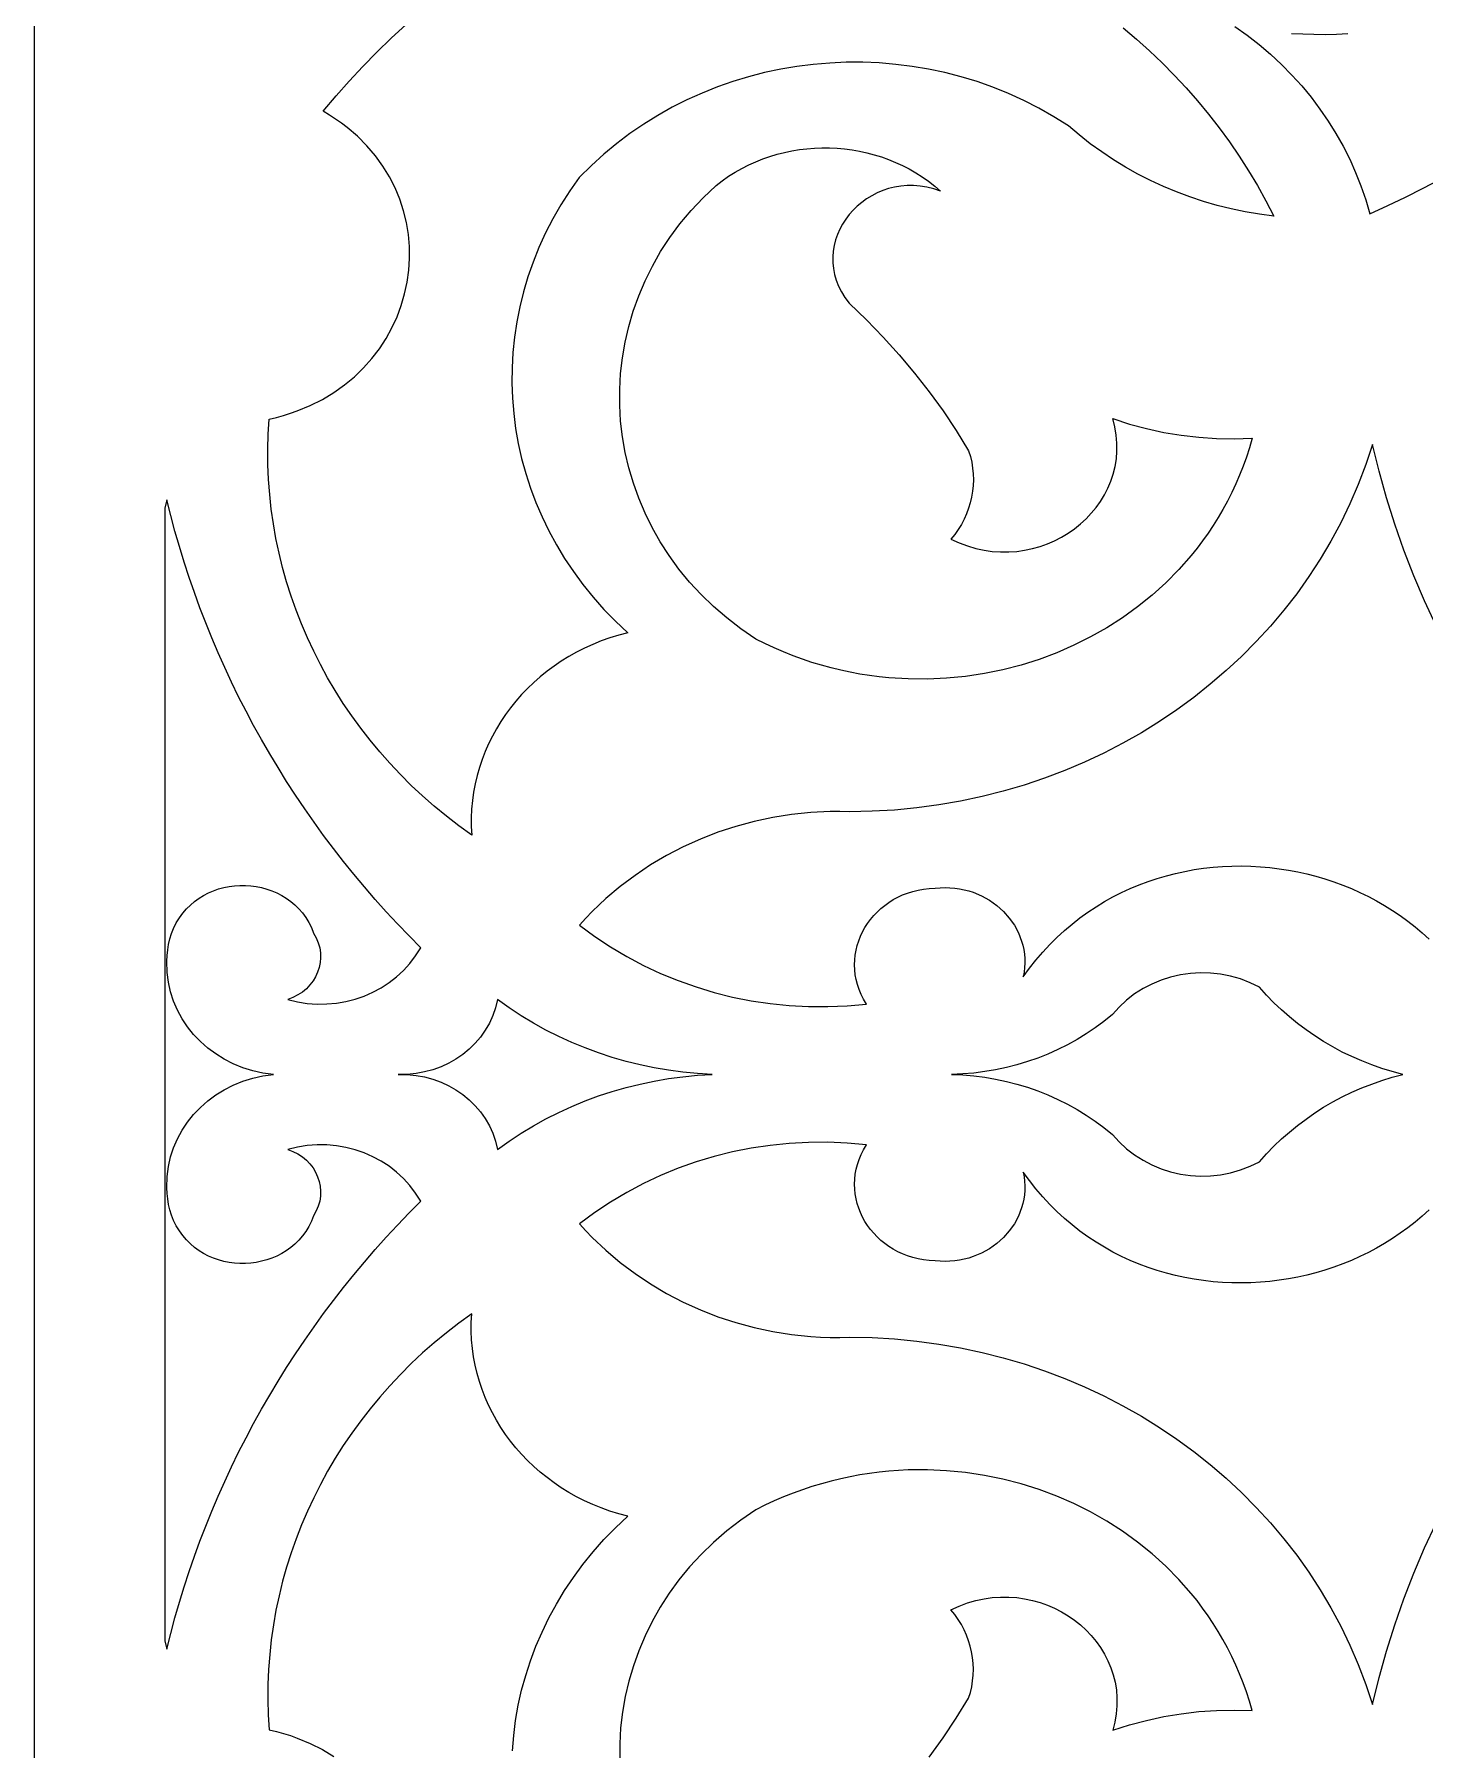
# Model space of a CAD drawing. Extents: x -350 to 350, y -250 to 250.
# Drawn here: x -294 to -251.4, y -170.7 to -118.1 of the extents above; entities that cross this region are included whole.
import ezdxf

# ---------------------------------------------------------------- set-up
doc = ezdxf.new("R2010")
doc.units = 0
doc.layers.add('BITMAP_LAYER', color=18, linetype='CONTINUOUS')
doc.layers.add('LAYER_2', color=174, linetype='CONTINUOUS')

msp = doc.modelspace()

# ---------------------------------------------------------------- linework, layer by layer
at = {"layer": 'BITMAP_LAYER'}
for points in [[(-260.616, -117.905), (-260.209, -118.251), (-259.812, -118.607), (-259.427, -118.975), (-259.053, -119.353), (-258.691, -119.742), (-258.34, -120.141), (-258.002, -120.551), (-257.676, -120.97), (-257.363, -121.399), (-257.063, -121.837), (-256.776, -122.285), (-256.502, -122.742), (-256.243, -123.207), (-255.997, -123.682), (-256.438, -123.623), (-256.876, -123.548), (-257.308, -123.456), (-257.736, -123.349), (-258.158, -123.227), (-258.574, -123.089), (-258.984, -122.936), (-259.387, -122.768), (-259.782, -122.585), (-260.169, -122.388), (-260.548, -122.176), (-260.918, -121.95), (-261.279, -121.71), (-261.63, -121.457), (-261.971, -121.19), (-262.301, -120.91), (-262.746, -120.629), (-263.201, -120.37), (-263.665, -120.133), (-264.137, -119.918), (-264.615, -119.725), (-265.1, -119.554), (-265.591, -119.405), (-266.086, -119.277), (-266.585, -119.171), (-267.087, -119.087), (-267.592, -119.024), (-268.098, -118.982), (-268.604, -118.961), (-269.111, -118.962), (-269.616, -118.984), (-270.12, -119.026), (-270.621, -119.09), (-271.119, -119.174), (-271.613, -119.279), (-272.102, -119.405), (-272.585, -119.551), (-273.061, -119.718), (-273.531, -119.905), (-273.992, -120.113), (-274.444, -120.341), (-274.886, -120.588), (-275.318, -120.856), (-275.739, -121.144), (-276.147, -121.452), (-276.543, -121.779), (-276.924, -122.127), (-277.292, -122.494), (-277.585, -122.907), (-277.855, -123.329), (-278.103, -123.758), (-278.328, -124.195), (-278.531, -124.638), (-278.711, -125.086), (-278.87, -125.54), (-279.006, -125.997), (-279.12, -126.459), (-279.212, -126.923), (-279.282, -127.389), (-279.33, -127.857), (-279.356, -128.326), (-279.361, -128.794), (-279.343, -129.263), (-279.305, -129.729), (-279.244, -130.194), (-279.163, -130.656), (-279.06, -131.115), (-278.935, -131.57), (-278.79, -132.02), (-278.623, -132.464), (-278.435, -132.902), (-278.226, -133.334), (-277.997, -133.757), (-277.746, -134.173), (-277.475, -134.579), (-277.182, -134.976), (-276.87, -135.363), (-276.536, -135.739), (-276.183, -136.102), (-275.808, -136.454), (-276.085, -136.527), (-276.356, -136.612), (-276.621, -136.707), (-276.879, -136.811), (-277.131, -136.926), (-277.376, -137.051), (-277.613, -137.184), (-277.844, -137.327), (-278.067, -137.478), (-278.282, -137.637), (-278.489, -137.805), (-278.688, -137.98), (-278.879, -138.163), (-279.061, -138.353), (-279.234, -138.55), (-279.397, -138.753), (-279.552, -138.963), (-279.697, -139.179), (-279.832, -139.4), (-279.957, -139.627), (-280.072, -139.859), (-280.176, -140.096), (-280.27, -140.337), (-280.352, -140.583), (-280.424, -140.832), (-280.484, -141.085), (-280.532, -141.341), (-280.569, -141.601), (-280.593, -141.863), (-280.606, -142.128), (-280.605, -142.395), (-280.592, -142.663), (-280.986, -142.378), (-281.367, -142.081), (-281.738, -141.775), (-282.096, -141.459), (-282.443, -141.134), (-282.778, -140.8), (-283.101, -140.456), (-283.411, -140.105), (-283.709, -139.745), (-283.995, -139.377), (-284.268, -139.002), (-284.528, -138.619), (-284.775, -138.229), (-285.008, -137.833), (-285.229, -137.43), (-285.436, -137.021), (-285.629, -136.607), (-285.809, -136.186), (-285.975, -135.761), (-286.127, -135.331), (-286.264, -134.896), (-286.388, -134.457), (-286.496, -134.015), (-286.591, -133.568), (-286.67, -133.118), (-286.735, -132.665), (-286.784, -132.21), (-286.818, -131.751), (-286.837, -131.291), (-286.84, -130.829), (-286.828, -130.366), (-286.8, -129.901), (-286.576, -129.849), (-286.358, -129.79), (-286.145, -129.725), (-285.938, -129.652), (-285.541, -129.488), (-285.167, -129.3), (-284.816, -129.089), (-284.489, -128.856), (-284.186, -128.604), (-283.907, -128.333), (-283.652, -128.046), (-283.421, -127.744), (-283.216, -127.429), (-283.036, -127.101), (-282.881, -126.763), (-282.752, -126.417), (-282.649, -126.063), (-282.572, -125.703), (-282.522, -125.34), (-282.499, -124.974), (-282.503, -124.607), (-282.534, -124.24), (-282.593, -123.876), (-282.68, -123.516), (-282.795, -123.161), (-282.938, -122.813), (-283.11, -122.473), (-283.312, -122.143), (-283.542, -121.825), (-283.802, -121.52), (-284.093, -121.23), (-284.413, -120.957), (-284.584, -120.826), (-284.763, -120.701), (-284.95, -120.58), (-285.145, -120.464), (-284.751, -119.994), (-284.345, -119.535), (-283.928, -119.086), (-283.498, -118.647), (-283.057, -118.219), (-282.604, -117.802)], [(-257.192, -117.862), (-256.814, -118.133), (-256.45, -118.417), (-256.1, -118.716), (-255.766, -119.027), (-255.447, -119.351), (-255.144, -119.687), (-254.857, -120.035), (-254.586, -120.394), (-254.333, -120.764), (-254.096, -121.144), (-253.877, -121.533), (-253.676, -121.931), (-253.494, -122.338), (-253.33, -122.753), (-253.185, -123.175), (-253.06, -123.605), (-252.508, -123.356), (-251.962, -123.096), (-251.424, -122.824), (-250.893, -122.54)], [(-253.734, -118.093), (-254.079, -118.109), (-254.424, -118.115), (-254.77, -118.113), (-255.116, -118.103), (-255.463, -118.085)], [(-251.022, -136.241), (-251.378, -135.48), (-251.709, -134.707), (-252.015, -133.922), (-252.295, -133.126), (-252.548, -132.32), (-252.774, -131.503), (-252.973, -130.677), (-253.179, -131.297), (-253.411, -131.904), (-253.667, -132.498), (-253.948, -133.079), (-254.252, -133.645), (-254.58, -134.197), (-254.93, -134.734), (-255.301, -135.256), (-255.693, -135.762), (-256.106, -136.251), (-256.539, -136.723), (-256.99, -137.179), (-257.46, -137.616), (-257.948, -138.035), (-258.453, -138.436), (-258.974, -138.817), (-259.511, -139.179), (-260.063, -139.521), (-260.63, -139.842), (-261.21, -140.143), (-261.804, -140.421), (-262.409, -140.678), (-263.027, -140.913), (-263.656, -141.125), (-264.295, -141.313), (-264.945, -141.478), (-265.603, -141.618), (-266.27, -141.734), (-266.945, -141.825), (-267.627, -141.89), (-268.315, -141.929), (-269.01, -141.941), (-269.308, -141.935), (-269.606, -141.938), (-270.197, -141.967), (-270.783, -142.027), (-271.362, -142.118), (-271.933, -142.24), (-272.494, -142.391), (-273.044, -142.572), (-273.582, -142.781), (-274.106, -143.018), (-274.615, -143.283), (-275.109, -143.575), (-275.584, -143.894), (-276.041, -144.238), (-276.478, -144.608), (-276.689, -144.803), (-276.894, -145.003), (-277.093, -145.209), (-277.286, -145.422), (-276.819, -145.768), (-276.336, -146.089), (-275.837, -146.385), (-275.325, -146.656), (-274.8, -146.902), (-274.263, -147.122), (-273.715, -147.316), (-273.158, -147.484), (-272.592, -147.625), (-272.02, -147.739), (-271.441, -147.825), (-270.857, -147.884), (-270.269, -147.916), (-269.678, -147.919), (-269.085, -147.893), (-268.492, -147.839), (-268.579, -147.693), (-268.653, -147.545), (-268.715, -147.395), (-268.765, -147.244), (-268.804, -147.092), (-268.831, -146.94), (-268.847, -146.788), (-268.853, -146.637), (-268.847, -146.486), (-268.832, -146.337), (-268.806, -146.19), (-268.77, -146.045), (-268.725, -145.903), (-268.671, -145.763), (-268.607, -145.628), (-268.535, -145.496), (-268.454, -145.369), (-268.364, -145.247), (-268.267, -145.13), (-268.162, -145.019), (-268.05, -144.913), (-267.93, -144.815), (-267.803, -144.723), (-267.669, -144.639), (-267.529, -144.563), (-267.383, -144.495), (-267.23, -144.436), (-267.072, -144.386), (-266.909, -144.346), (-266.74, -144.315), (-266.566, -144.295), (-266.388, -144.286), (-266.233, -144.273), (-266.08, -144.268), (-265.929, -144.272), (-265.781, -144.284), (-265.636, -144.305), (-265.493, -144.334), (-265.354, -144.37), (-265.218, -144.414), (-264.958, -144.523), (-264.715, -144.658), (-264.491, -144.818), (-264.289, -145), (-264.11, -145.202), (-263.956, -145.423), (-263.83, -145.659), (-263.734, -145.91), (-263.697, -146.039), (-263.669, -146.172), (-263.649, -146.307), (-263.638, -146.444), (-263.636, -146.583), (-263.643, -146.724), (-263.66, -146.866), (-263.686, -147.009), (-263.493, -146.744), (-263.293, -146.49), (-263.085, -146.247), (-262.87, -146.015), (-262.649, -145.795), (-262.421, -145.585), (-262.186, -145.386), (-261.946, -145.199), (-261.701, -145.022), (-261.45, -144.856), (-261.194, -144.7), (-260.934, -144.555), (-260.67, -144.421), (-260.402, -144.297), (-260.13, -144.184), (-259.855, -144.081), (-259.577, -143.988), (-259.296, -143.906), (-259.013, -143.834), (-258.728, -143.771), (-258.441, -143.719), (-258.153, -143.677), (-257.864, -143.644), (-257.575, -143.622), (-257.285, -143.609), (-256.994, -143.606), (-256.704, -143.612), (-256.415, -143.628), (-256.127, -143.654), (-255.839, -143.689), (-255.554, -143.733), (-255.27, -143.787), (-254.988, -143.85), (-254.709, -143.921), (-254.433, -144.002), (-254.159, -144.092), (-253.89, -144.191), (-253.624, -144.299), (-253.362, -144.416), (-253.104, -144.541), (-252.851, -144.675), (-252.604, -144.818), (-252.361, -144.969), (-252.125, -145.129), (-251.894, -145.297), (-251.67, -145.474), (-251.452, -145.658), (-251.241, -145.851)], [(-251.241, -154.149), (-251.452, -154.342), (-251.67, -154.526), (-251.894, -154.703), (-252.125, -154.871), (-252.361, -155.031), (-252.604, -155.182), (-252.851, -155.325), (-253.104, -155.459), (-253.362, -155.584), (-253.624, -155.701), (-253.89, -155.809), (-254.159, -155.908), (-254.433, -155.998), (-254.709, -156.079), (-254.988, -156.15), (-255.27, -156.213), (-255.554, -156.267), (-255.839, -156.311), (-256.127, -156.346), (-256.415, -156.372), (-256.704, -156.388), (-256.994, -156.394), (-257.285, -156.391), (-257.575, -156.378), (-257.864, -156.356), (-258.153, -156.323), (-258.441, -156.281), (-258.728, -156.229), (-259.013, -156.166), (-259.296, -156.094), (-259.577, -156.012), (-259.855, -155.919), (-260.13, -155.816), (-260.402, -155.703), (-260.67, -155.579), (-260.934, -155.445), (-261.194, -155.3), (-261.45, -155.144), (-261.701, -154.978), (-261.946, -154.801), (-262.186, -154.614), (-262.421, -154.415), (-262.649, -154.205), (-262.87, -153.985), (-263.085, -153.753), (-263.293, -153.51), (-263.493, -153.256), (-263.686, -152.991), (-263.66, -153.134), (-263.643, -153.276), (-263.636, -153.417), (-263.638, -153.556), (-263.649, -153.693), (-263.669, -153.828), (-263.697, -153.961), (-263.734, -154.09), (-263.83, -154.341), (-263.956, -154.577), (-264.11, -154.798), (-264.289, -155), (-264.491, -155.182), (-264.715, -155.342), (-264.958, -155.477), (-265.218, -155.586), (-265.354, -155.63), (-265.493, -155.666), (-265.636, -155.695), (-265.781, -155.716), (-265.929, -155.728), (-266.08, -155.732), (-266.233, -155.727), (-266.388, -155.714), (-266.566, -155.705), (-266.74, -155.685), (-266.909, -155.654), (-267.072, -155.614), (-267.23, -155.564), (-267.383, -155.505), (-267.529, -155.437), (-267.669, -155.361), (-267.803, -155.277), (-267.93, -155.185), (-268.05, -155.087), (-268.162, -154.981), (-268.267, -154.87), (-268.364, -154.753), (-268.454, -154.631), (-268.535, -154.504), (-268.607, -154.372), (-268.671, -154.237), (-268.725, -154.097), (-268.77, -153.955), (-268.806, -153.81), (-268.832, -153.663), (-268.847, -153.514), (-268.853, -153.363), (-268.847, -153.212), (-268.831, -153.06), (-268.804, -152.908), (-268.765, -152.756), (-268.715, -152.605), (-268.653, -152.455), (-268.579, -152.307), (-268.492, -152.161), (-269.085, -152.107), (-269.678, -152.081), (-270.269, -152.084), (-270.857, -152.116), (-271.441, -152.175), (-272.02, -152.261), (-272.592, -152.375), (-273.158, -152.516), (-273.715, -152.684), (-274.263, -152.878), (-274.8, -153.098), (-275.325, -153.344), (-275.837, -153.615), (-276.336, -153.911), (-276.819, -154.232), (-277.286, -154.578), (-277.093, -154.791), (-276.894, -154.997), (-276.478, -155.392), (-276.041, -155.762), (-275.584, -156.106), (-275.109, -156.425), (-274.615, -156.717), (-274.106, -156.982), (-273.582, -157.219), (-273.044, -157.428), (-272.494, -157.609), (-271.933, -157.76), (-271.362, -157.882), (-270.783, -157.973), (-270.197, -158.033), (-269.902, -158.052), (-269.606, -158.062), (-269.308, -158.065), (-269.01, -158.059), (-268.315, -158.071), (-267.627, -158.11), (-266.945, -158.175), (-266.27, -158.266), (-265.603, -158.382), (-264.945, -158.522), (-264.295, -158.687), (-263.656, -158.875), (-263.027, -159.087), (-262.409, -159.322), (-261.804, -159.579), (-261.21, -159.857), (-260.63, -160.158), (-260.063, -160.479), (-259.511, -160.821), (-258.974, -161.183), (-258.453, -161.564), (-257.948, -161.965), (-257.46, -162.384), (-256.99, -162.821), (-256.539, -163.277), (-256.106, -163.749), (-255.693, -164.238), (-255.301, -164.744), (-254.93, -165.266), (-254.58, -165.803), (-254.252, -166.355), (-253.948, -166.921), (-253.667, -167.502), (-253.411, -168.096), (-253.179, -168.703), (-252.973, -169.323), (-252.774, -168.497), (-252.548, -167.68), (-252.295, -166.874), (-252.015, -166.078), (-251.709, -165.293), (-251.378, -164.52), (-251.022, -163.759)], [(-279.343, -170.737), (-279.305, -170.271), (-279.244, -169.806), (-279.163, -169.344), (-279.06, -168.885), (-278.935, -168.43), (-278.79, -167.98), (-278.623, -167.536), (-278.435, -167.098), (-278.226, -166.666), (-277.997, -166.243), (-277.746, -165.827), (-277.475, -165.421), (-277.182, -165.024), (-276.87, -164.637), (-276.536, -164.261), (-276.183, -163.898), (-275.808, -163.546), (-276.085, -163.473), (-276.356, -163.388), (-276.621, -163.293), (-276.879, -163.189), (-277.131, -163.074), (-277.376, -162.949), (-277.613, -162.816), (-277.844, -162.673), (-278.067, -162.522), (-278.282, -162.363), (-278.489, -162.195), (-278.688, -162.02), (-278.879, -161.837), (-279.061, -161.647), (-279.234, -161.45), (-279.397, -161.247), (-279.552, -161.037), (-279.697, -160.821), (-279.832, -160.6), (-279.957, -160.373), (-280.072, -160.141), (-280.176, -159.904), (-280.27, -159.663), (-280.352, -159.417), (-280.424, -159.168), (-280.484, -158.915), (-280.532, -158.659), (-280.569, -158.399), (-280.593, -158.137), (-280.606, -157.872), (-280.605, -157.605), (-280.592, -157.337), (-280.986, -157.622), (-281.367, -157.919), (-281.738, -158.225), (-282.096, -158.541), (-282.443, -158.866), (-282.778, -159.2), (-283.101, -159.544), (-283.411, -159.895), (-283.709, -160.255), (-283.995, -160.623), (-284.268, -160.998), (-284.528, -161.381), (-284.775, -161.771), (-285.008, -162.167), (-285.229, -162.57), (-285.436, -162.979), (-285.629, -163.393), (-285.809, -163.814), (-285.975, -164.239), (-286.127, -164.669), (-286.264, -165.104), (-286.388, -165.543), (-286.496, -165.985), (-286.591, -166.432), (-286.67, -166.882), (-286.735, -167.335), (-286.784, -167.79), (-286.818, -168.249), (-286.837, -168.709), (-286.84, -169.171), (-286.828, -169.634), (-286.8, -170.099), (-286.576, -170.151), (-286.358, -170.21), (-286.145, -170.275), (-285.938, -170.348), (-285.541, -170.512), (-285.167, -170.7), (-284.816, -170.911)], [(-266.57, -170.936), (-266.143, -170.347), (-265.738, -169.744), (-265.357, -169.127), (-265.304, -168.952), (-265.263, -168.774), (-265.235, -168.596), (-265.218, -168.418), (-265.212, -168.239), (-265.219, -168.061), (-265.237, -167.884), (-265.266, -167.708), (-265.306, -167.534), (-265.358, -167.363), (-265.421, -167.195), (-265.495, -167.03), (-265.58, -166.869), (-265.676, -166.713), (-265.782, -166.561), (-265.899, -166.415), (-265.647, -166.3), (-265.394, -166.206), (-265.14, -166.131), (-264.885, -166.077), (-264.632, -166.041), (-264.379, -166.024), (-264.129, -166.024), (-263.883, -166.042), (-263.64, -166.077), (-263.401, -166.127), (-263.169, -166.193), (-262.942, -166.274), (-262.722, -166.369), (-262.511, -166.478), (-262.308, -166.6), (-262.114, -166.735), (-261.93, -166.881), (-261.758, -167.039), (-261.597, -167.208), (-261.449, -167.387), (-261.314, -167.575), (-261.193, -167.772), (-261.087, -167.978), (-260.997, -168.192), (-260.924, -168.413), (-260.867, -168.64), (-260.829, -168.874), (-260.81, -169.113), (-260.81, -169.357), (-260.831, -169.605), (-260.873, -169.857), (-260.937, -170.112), (-260.422, -169.946), (-259.9, -169.806), (-259.371, -169.691), (-258.837, -169.602), (-258.299, -169.539), (-257.757, -169.502), (-257.214, -169.492), (-256.669, -169.508), (-256.752, -169.218), (-256.844, -168.934), (-256.944, -168.654), (-257.052, -168.379), (-257.167, -168.11), (-257.291, -167.845), (-257.422, -167.585), (-257.56, -167.33), (-257.705, -167.08), (-257.858, -166.836), (-258.017, -166.597), (-258.184, -166.364), (-258.356, -166.136), (-258.535, -165.913), (-258.912, -165.485), (-259.312, -165.08), (-259.734, -164.698), (-260.177, -164.34), (-260.639, -164.007), (-261.12, -163.699), (-261.617, -163.417), (-262.129, -163.161), (-262.656, -162.932), (-263.195, -162.73), (-263.745, -162.556), (-264.306, -162.41), (-264.875, -162.294), (-265.451, -162.207), (-266.033, -162.15), (-266.62, -162.123), (-267.21, -162.128), (-267.802, -162.165), (-268.098, -162.195), (-268.394, -162.233), (-268.69, -162.28), (-268.985, -162.335), (-269.28, -162.398), (-269.575, -162.47), (-269.868, -162.55), (-270.16, -162.638), (-270.452, -162.735), (-270.741, -162.841), (-271.03, -162.956), (-271.316, -163.079), (-271.601, -163.212), (-271.883, -163.353), (-272.341, -163.666), (-272.773, -163.998), (-273.179, -164.349), (-273.558, -164.717), (-273.912, -165.1), (-274.238, -165.498), (-274.538, -165.91), (-274.812, -166.334), (-275.058, -166.77), (-275.278, -167.215), (-275.47, -167.67), (-275.636, -168.133), (-275.774, -168.602), (-275.885, -169.077), (-275.969, -169.556), (-276.025, -170.038), (-276.054, -170.523), (-276.054, -171.008)]]:
    msp.add_lwpolyline(points, dxfattribs=at)
for points in [[(-266.215, -122.91), (-266.426, -122.84), (-266.635, -122.789), (-266.842, -122.756), (-267.045, -122.741), (-267.245, -122.741), (-267.44, -122.758), (-267.63, -122.79), (-267.814, -122.836), (-267.992, -122.895), (-268.164, -122.968), (-268.328, -123.053), (-268.484, -123.149), (-268.632, -123.256), (-268.771, -123.372), (-268.899, -123.498), (-269.018, -123.633), (-269.125, -123.775), (-269.221, -123.925), (-269.305, -124.08), (-269.376, -124.242), (-269.434, -124.408), (-269.478, -124.578), (-269.507, -124.752), (-269.522, -124.929), (-269.521, -125.107), (-269.503, -125.287), (-269.469, -125.467), (-269.417, -125.647), (-269.347, -125.826), (-269.258, -126.003), (-269.15, -126.178), (-269.023, -126.35), (-268.491, -126.861), (-267.979, -127.388), (-267.488, -127.931), (-267.018, -128.49), (-266.57, -129.064), (-266.143, -129.653), (-265.738, -130.256), (-265.357, -130.873), (-265.304, -131.048), (-265.263, -131.226), (-265.235, -131.404), (-265.218, -131.582), (-265.212, -131.761), (-265.219, -131.939), (-265.237, -132.116), (-265.266, -132.292), (-265.306, -132.466), (-265.358, -132.637), (-265.421, -132.805), (-265.495, -132.97), (-265.58, -133.131), (-265.676, -133.287), (-265.782, -133.439), (-265.899, -133.585), (-265.647, -133.7), (-265.394, -133.794), (-265.14, -133.869), (-264.885, -133.923), (-264.632, -133.959), (-264.379, -133.976), (-264.129, -133.976), (-263.883, -133.958), (-263.64, -133.923), (-263.401, -133.873), (-263.169, -133.807), (-262.942, -133.726), (-262.722, -133.631), (-262.511, -133.522), (-262.308, -133.4), (-262.114, -133.265), (-261.93, -133.119), (-261.758, -132.961), (-261.597, -132.792), (-261.449, -132.613), (-261.314, -132.425), (-261.193, -132.228), (-261.087, -132.022), (-260.997, -131.808), (-260.924, -131.587), (-260.867, -131.36), (-260.829, -131.126), (-260.81, -130.887), (-260.81, -130.643), (-260.831, -130.395), (-260.873, -130.143), (-260.937, -129.888), (-260.422, -130.054), (-259.9, -130.194), (-259.371, -130.309), (-258.837, -130.398), (-258.299, -130.461), (-257.757, -130.498), (-257.214, -130.508), (-256.669, -130.492), (-256.752, -130.782), (-256.844, -131.066), (-256.944, -131.346), (-257.052, -131.621), (-257.167, -131.89), (-257.291, -132.155), (-257.422, -132.415), (-257.56, -132.67), (-257.705, -132.92), (-257.858, -133.164), (-258.017, -133.403), (-258.184, -133.636), (-258.356, -133.864), (-258.535, -134.087), (-258.912, -134.515), (-259.312, -134.92), (-259.734, -135.302), (-260.177, -135.66), (-260.639, -135.993), (-261.12, -136.301), (-261.617, -136.583), (-262.129, -136.839), (-262.656, -137.068), (-263.195, -137.27), (-263.745, -137.444), (-264.306, -137.59), (-264.875, -137.706), (-265.451, -137.793), (-266.033, -137.85), (-266.62, -137.877), (-267.21, -137.872), (-267.802, -137.835), (-268.098, -137.805), (-268.394, -137.767), (-268.69, -137.72), (-268.985, -137.665), (-269.28, -137.602), (-269.575, -137.53), (-269.868, -137.45), (-270.16, -137.362), (-270.452, -137.265), (-270.741, -137.159), (-271.03, -137.044), (-271.316, -136.921), (-271.601, -136.788), (-271.883, -136.647), (-272.341, -136.334), (-272.773, -136.002), (-273.179, -135.651), (-273.558, -135.283), (-273.912, -134.9), (-274.238, -134.502), (-274.538, -134.09), (-274.812, -133.666), (-275.058, -133.23), (-275.278, -132.785), (-275.47, -132.33), (-275.636, -131.867), (-275.774, -131.398), (-275.885, -130.923), (-275.969, -130.444), (-276.025, -129.962), (-276.054, -129.477), (-276.054, -128.992), (-276.027, -128.506), (-275.973, -128.022), (-275.89, -127.541), (-275.779, -127.063), (-275.64, -126.59), (-275.472, -126.123), (-275.276, -125.663), (-275.052, -125.211), (-274.799, -124.768), (-274.517, -124.336), (-274.207, -123.916), (-273.867, -123.508), (-273.499, -123.115), (-273.101, -122.736), (-272.911, -122.591), (-272.715, -122.456), (-272.514, -122.33), (-272.309, -122.215), (-272.099, -122.109), (-271.885, -122.013), (-271.669, -121.926), (-271.449, -121.85), (-271.226, -121.783), (-271.001, -121.725), (-270.774, -121.678), (-270.545, -121.64), (-270.316, -121.612), (-270.085, -121.594), (-269.854, -121.585), (-269.623, -121.586), (-269.392, -121.597), (-269.162, -121.617), (-268.932, -121.647), (-268.704, -121.687), (-268.478, -121.736), (-268.255, -121.795), (-268.033, -121.863), (-267.815, -121.941), (-267.599, -122.029), (-267.388, -122.126), (-267.18, -122.233), (-266.977, -122.349), (-266.778, -122.475), (-266.585, -122.61), (-266.397, -122.755)], [(-290, -167.367), (-289.936, -167.624), (-289.817, -167.143), (-289.689, -166.664), (-289.553, -166.187), (-289.408, -165.714), (-289.255, -165.243), (-289.093, -164.775), (-288.924, -164.31), (-288.746, -163.847), (-288.56, -163.388), (-288.366, -162.932), (-288.164, -162.479), (-287.954, -162.03), (-287.736, -161.584), (-287.51, -161.141), (-287.276, -160.703), (-287.035, -160.268), (-286.785, -159.836), (-286.528, -159.409), (-286.264, -158.985), (-285.992, -158.566), (-285.712, -158.151), (-285.425, -157.74), (-285.131, -157.333), (-284.829, -156.931), (-284.519, -156.534), (-284.203, -156.141), (-283.879, -155.752), (-283.548, -155.369), (-283.21, -154.99), (-282.865, -154.617), (-282.513, -154.248), (-282.154, -153.885), (-282.31, -153.635), (-282.486, -153.403), (-282.682, -153.189), (-282.895, -152.993), (-283.123, -152.816), (-283.366, -152.659), (-283.621, -152.522), (-283.888, -152.405), (-284.164, -152.311), (-284.448, -152.238), (-284.738, -152.189), (-285.033, -152.162), (-285.332, -152.159), (-285.633, -152.181), (-285.933, -152.228), (-286.233, -152.301), (-286.07, -152.362), (-285.92, -152.438), (-285.783, -152.528), (-285.66, -152.631), (-285.551, -152.744), (-285.456, -152.867), (-285.377, -152.999), (-285.314, -153.137), (-285.266, -153.281), (-285.236, -153.43), (-285.223, -153.581), (-285.228, -153.733), (-285.252, -153.886), (-285.294, -154.037), (-285.356, -154.186), (-285.438, -154.331), (-285.507, -154.502), (-285.587, -154.662), (-285.679, -154.812), (-285.781, -154.952), (-285.892, -155.081), (-286.012, -155.2), (-286.14, -155.307), (-286.276, -155.405), (-286.417, -155.491), (-286.565, -155.567), (-286.718, -155.632), (-286.874, -155.687), (-287.034, -155.73), (-287.197, -155.763), (-287.362, -155.785), (-287.528, -155.796), (-287.695, -155.797), (-287.861, -155.786), (-288.026, -155.765), (-288.189, -155.732), (-288.35, -155.689), (-288.507, -155.634), (-288.66, -155.569), (-288.809, -155.492), (-288.951, -155.405), (-289.087, -155.306), (-289.217, -155.196), (-289.338, -155.075), (-289.45, -154.943), (-289.554, -154.8), (-289.647, -154.645), (-289.729, -154.479), (-289.792, -154.319), (-289.843, -154.155), (-289.882, -153.988), (-289.91, -153.818), (-289.927, -153.646), (-289.935, -153.474), (-289.925, -153.131), (-289.887, -152.826), (-289.822, -152.53), (-289.729, -152.245), (-289.611, -151.97), (-289.468, -151.708), (-289.303, -151.459), (-289.116, -151.226), (-288.908, -151.009), (-288.681, -150.809), (-288.437, -150.628), (-288.175, -150.466), (-287.899, -150.326), (-287.608, -150.208), (-287.305, -150.113), (-286.99, -150.044), (-286.665, -150), (-286.99, -149.956), (-287.305, -149.887), (-287.608, -149.792), (-287.899, -149.674), (-288.175, -149.534), (-288.437, -149.372), (-288.681, -149.191), (-288.908, -148.991), (-289.116, -148.774), (-289.303, -148.541), (-289.468, -148.292), (-289.611, -148.03), (-289.729, -147.755), (-289.822, -147.47), (-289.887, -147.174), (-289.925, -146.869), (-289.935, -146.526), (-289.927, -146.354), (-289.91, -146.182), (-289.882, -146.012), (-289.843, -145.845), (-289.792, -145.681), (-289.729, -145.521), (-289.647, -145.355), (-289.554, -145.2), (-289.45, -145.057), (-289.338, -144.925), (-289.217, -144.804), (-289.087, -144.694), (-288.951, -144.595), (-288.809, -144.508), (-288.66, -144.431), (-288.507, -144.366), (-288.35, -144.311), (-288.189, -144.268), (-288.026, -144.235), (-287.861, -144.214), (-287.695, -144.203), (-287.528, -144.204), (-287.362, -144.215), (-287.197, -144.237), (-287.034, -144.27), (-286.874, -144.313), (-286.718, -144.368), (-286.565, -144.433), (-286.417, -144.509), (-286.276, -144.595), (-286.14, -144.693), (-286.012, -144.8), (-285.892, -144.919), (-285.781, -145.048), (-285.679, -145.188), (-285.587, -145.338), (-285.507, -145.498), (-285.438, -145.669), (-285.356, -145.814), (-285.294, -145.963), (-285.252, -146.114), (-285.228, -146.267), (-285.223, -146.419), (-285.236, -146.57), (-285.266, -146.719), (-285.314, -146.863), (-285.377, -147.001), (-285.456, -147.133), (-285.551, -147.256), (-285.66, -147.369), (-285.783, -147.472), (-285.92, -147.562), (-286.07, -147.638), (-286.233, -147.699), (-285.933, -147.772), (-285.633, -147.819), (-285.332, -147.841), (-285.033, -147.838), (-284.738, -147.811), (-284.448, -147.762), (-284.164, -147.689), (-283.888, -147.595), (-283.621, -147.478), (-283.366, -147.341), (-283.123, -147.184), (-282.895, -147.007), (-282.682, -146.811), (-282.486, -146.597), (-282.31, -146.365), (-282.154, -146.115), (-282.513, -145.752), (-282.865, -145.383), (-283.21, -145.01), (-283.548, -144.631), (-283.879, -144.248), (-284.203, -143.859), (-284.519, -143.466), (-284.829, -143.069), (-285.131, -142.667), (-285.425, -142.26), (-285.712, -141.849), (-285.992, -141.434), (-286.264, -141.015), (-286.528, -140.591), (-286.785, -140.164), (-287.035, -139.732), (-287.276, -139.297), (-287.51, -138.859), (-287.736, -138.416), (-287.954, -137.97), (-288.164, -137.521), (-288.366, -137.068), (-288.56, -136.612), (-288.746, -136.153), (-288.924, -135.69), (-289.093, -135.225), (-289.255, -134.757), (-289.408, -134.286), (-289.553, -133.813), (-289.689, -133.336), (-289.817, -132.857), (-289.936, -132.376), (-290, -132.633)], [(-265.879, -150), (-265.538, -150.015), (-265.199, -150.043), (-264.862, -150.086), (-264.529, -150.143), (-264.2, -150.213), (-263.875, -150.297), (-263.554, -150.394), (-263.238, -150.504), (-262.928, -150.627), (-262.624, -150.763), (-262.326, -150.911), (-262.035, -151.072), (-261.752, -151.245), (-261.477, -151.43), (-261.209, -151.628), (-260.951, -151.836), (-260.742, -152.069), (-260.514, -152.28), (-260.27, -152.468), (-260.011, -152.633), (-259.739, -152.774), (-259.456, -152.891), (-259.164, -152.984), (-258.865, -153.053), (-258.561, -153.096), (-258.253, -153.115), (-257.944, -153.107), (-257.635, -153.074), (-257.328, -153.015), (-257.025, -152.929), (-256.729, -152.815), (-256.44, -152.675), (-256.226, -152.434), (-256.001, -152.201), (-255.768, -151.978), (-255.525, -151.765), (-255.275, -151.56), (-255.015, -151.366), (-254.748, -151.181), (-254.474, -151.007), (-254.192, -150.843), (-253.904, -150.689), (-253.609, -150.546), (-253.307, -150.414), (-253, -150.294), (-252.688, -150.184), (-252.37, -150.086), (-252.047, -150), (-252.37, -149.914), (-252.688, -149.816), (-253, -149.706), (-253.307, -149.586), (-253.609, -149.454), (-253.904, -149.311), (-254.192, -149.157), (-254.474, -148.993), (-254.748, -148.819), (-255.015, -148.634), (-255.275, -148.44), (-255.525, -148.235), (-255.768, -148.022), (-256.001, -147.799), (-256.226, -147.566), (-256.44, -147.325), (-256.729, -147.185), (-257.025, -147.071), (-257.328, -146.985), (-257.635, -146.926), (-257.944, -146.893), (-258.253, -146.885), (-258.561, -146.904), (-258.865, -146.947), (-259.164, -147.016), (-259.456, -147.109), (-259.739, -147.226), (-260.011, -147.367), (-260.27, -147.532), (-260.514, -147.72), (-260.742, -147.931), (-260.951, -148.164), (-261.209, -148.372), (-261.477, -148.57), (-261.752, -148.755), (-262.035, -148.928), (-262.326, -149.089), (-262.624, -149.237), (-262.928, -149.373), (-263.238, -149.496), (-263.554, -149.606), (-263.875, -149.703), (-264.2, -149.787), (-264.529, -149.857), (-264.862, -149.914), (-265.199, -149.957), (-265.538, -149.985)], [(-282.844, -150), (-282.568, -150.003), (-282.297, -150.028), (-282.034, -150.076), (-281.778, -150.146), (-281.532, -150.235), (-281.296, -150.344), (-281.073, -150.472), (-280.862, -150.617), (-280.666, -150.779), (-280.485, -150.957), (-280.322, -151.149), (-280.176, -151.355), (-280.05, -151.574), (-279.944, -151.805), (-279.86, -152.046), (-279.799, -152.298), (-279.442, -152.043), (-279.075, -151.801), (-278.699, -151.574), (-278.315, -151.362), (-277.923, -151.164), (-277.524, -150.981), (-277.117, -150.813), (-276.704, -150.66), (-276.285, -150.523), (-275.86, -150.4), (-275.43, -150.294), (-274.996, -150.203), (-274.558, -150.128), (-274.116, -150.069), (-273.671, -150.026), (-273.224, -150), (-273.671, -149.974), (-274.116, -149.931), (-274.558, -149.872), (-274.996, -149.797), (-275.43, -149.706), (-275.86, -149.6), (-276.285, -149.477), (-276.704, -149.34), (-277.117, -149.187), (-277.524, -149.019), (-277.923, -148.836), (-278.315, -148.638), (-278.699, -148.426), (-279.075, -148.199), (-279.442, -147.957), (-279.799, -147.702), (-279.86, -147.954), (-279.944, -148.195), (-280.05, -148.426), (-280.176, -148.645), (-280.322, -148.851), (-280.485, -149.043), (-280.666, -149.221), (-280.862, -149.383), (-281.073, -149.528), (-281.296, -149.656), (-281.532, -149.765), (-281.778, -149.854), (-282.034, -149.924), (-282.297, -149.972), (-282.568, -149.997)]]:
    msp.add_lwpolyline(points, close=True, dxfattribs=at)
at = {"layer": 'LAYER_2'}
msp.add_lwpolyline([(294, 194), (-176.804, 194), (-294, 76.804), (-294, -194), (294, -194)], close=True, dxfattribs=at)

doc.saveas('drawing.dxf')
